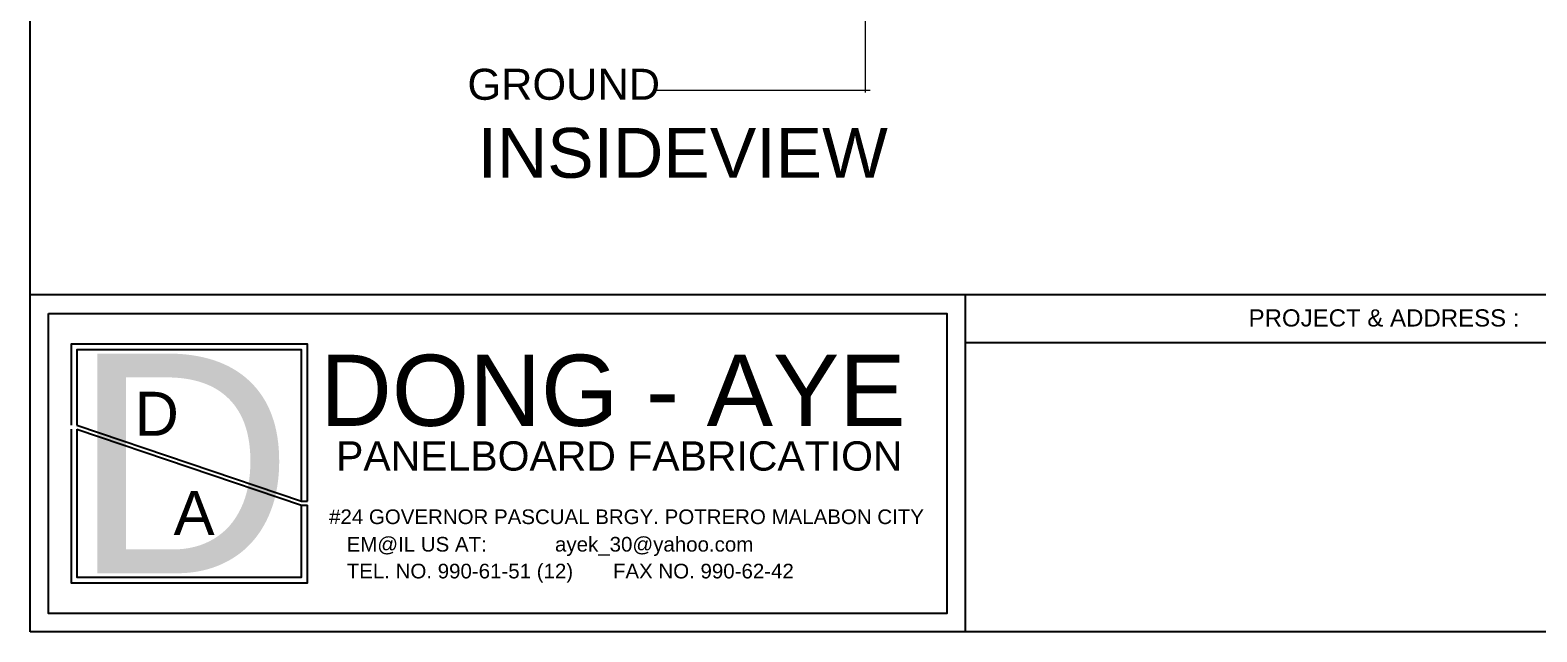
# Model space of a CAD drawing. Header units: inches. Extents: x 18739 to 22272, y 3658 to 7913.
# Drawn here: x 20211.3 to 20635.8, y 6592.1 to 6761.6 of the extents above; entities that cross this region are included whole.
import ezdxf

# ---------------------------------------------------------------- set-up
doc = ezdxf.new("R2010")
doc.units = ezdxf.units.IN
doc.header["$MEASUREMENT"] = 0
doc.layers.add('ENCLOSRURE', color=7, linetype='Continuous', lineweight=20)
doc.styles.get("Standard").update_dxf_attribs({"font": 'arial.ttf'})

msp = doc.modelspace()

# ---------------------------------------------------------------- linework, layer by layer
for p, q in [((20211.33487, 6687.12318, -33.60868), (21160.54527, 6687.12318, -33.60868)), ((20474.77971, 6687.12318, -33.61466), (20474.77971, 6592.05582, -33.93534)), ((21234.31633, 6673.52864, -33.6051), (20474.77971, 6673.52858, -33.64915)), ((20224.50952, 6650.31118, 253.46063), (20287.82108, 6628.87667, 253.46063)), ((20224.50952, 6649.125, 253.46063), (20287.82108, 6627.7962, 253.46063)), ((20287.82108, 6628.87667, 253.46063), (20289.4354, 6628.87667, 253.46063)), ((20287.82108, 6627.7962, 253.46063), (20289.4354, 6627.7962, 253.46063))]:
    msp.add_line(p, q)
at = {"elevation": -33.6051}
for points in [[(20211.33487, 6592.05582), (20211.33487, 7306.32453), (21234.70676, 7306.32453), (21234.70676, 6592.05582)], [(20216.52167, 6681.73939), (20469.62216, 6681.73939), (20469.62216, 6597.21337), (20216.52167, 6597.21337)]]:
    msp.add_lwpolyline(points, close=True, dxfattribs=at)
at = {"elevation": 253.46063}
for points in [[(20289.4354, 6628.87667), (20289.4354, 6673.12013), (20222.8952, 6673.12013), (20222.8952, 6650.31118)], [(20287.82108, 6628.87667), (20287.82108, 6671.50582), (20224.50952, 6671.50582), (20224.50952, 6650.31118)], [(20222.8952, 6649.125), (20222.8952, 6605.83836), (20289.4354, 6605.83836), (20289.4354, 6627.7962)], [(20224.50952, 6649.125), (20224.50952, 6607.45267), (20287.82108, 6607.45267), (20287.82108, 6627.7962)]]:
    msp.add_lwpolyline(points, dxfattribs=at)
at = {"layer": 'ENCLOSRURE', "color": 252}
for p, q in [((20446.5372, 6793.84593), (20446.5372, 6744.07151)), ((20448.0134, 6744.62338), (20387.5483, 6744.62338))]:
    msp.add_line(p, q, dxfattribs=at)

# ---------------------------------------------------------------- texts
for s, height, p in [('D', 61.92023, (20223.17501, 6608.56119, 253.46063)), ('D', 12.38405, (20240.74006, 6647.32119, 253.46063)), ('PANELBOARD FABRICATION', 8.2560309, (20297.52649, 6637.48848, 2020.73363)), ('A', 12.38405, (20251.75886, 6619.37522, -510.42851)), ('#24 GOVERNOR PASCUAL BRGY. POTRERO MALABON CITY ', 4.1280154, (20295.5501, 6622.42505, 561.55555)), ('EM@IL US AT:            ayek_30@yahoo.com', 4.1280154, (20300.48218, 6614.67698, -50.67442)), ('TEL. NO. 990-61-51 (12)       FAX NO. 990-62-42', 4.1280154, (20300.52346, 6607.11844, 271.49492))]:
    msp.add_text(s, height=height).set_placement(p)
at = {"color": 1}
msp.add_text('DONG - AYE', height=20.05274, dxfattribs=at).set_placement((20292.99649, 6650.09446, 224.63281))
at = {"insert": (20337.38772, 6734.04918), "char_height": 14.047843, "attachment_point": 1}
msp.add_mtext_dynamic_manual_height_columns('INSIDEVIEW', width=8.8205467, gutter_width=1, heights=[0.83509], dxfattribs=at)
at = {"color": 0}
note = msp.add_mtext_dynamic_manual_height_columns('PROJECT & ', width=72.1841456, gutter_width=1, heights=[0.83509, 0], dxfattribs=dict(at, insert=(20481.40877, 6682.93985, -33.60219), char_height=4.8429529, attachment_point=1))
for column, words in zip(note.columns.linked_columns, ['ADDRESS : ']):
    column.text = words
at = {"layer": 'ENCLOSRURE', "color": 0}
msp.add_text('GROUND', height=8.738751, dxfattribs=at).set_placement((20334.52911, 6741.97827))

doc.saveas('drawing.dxf')
